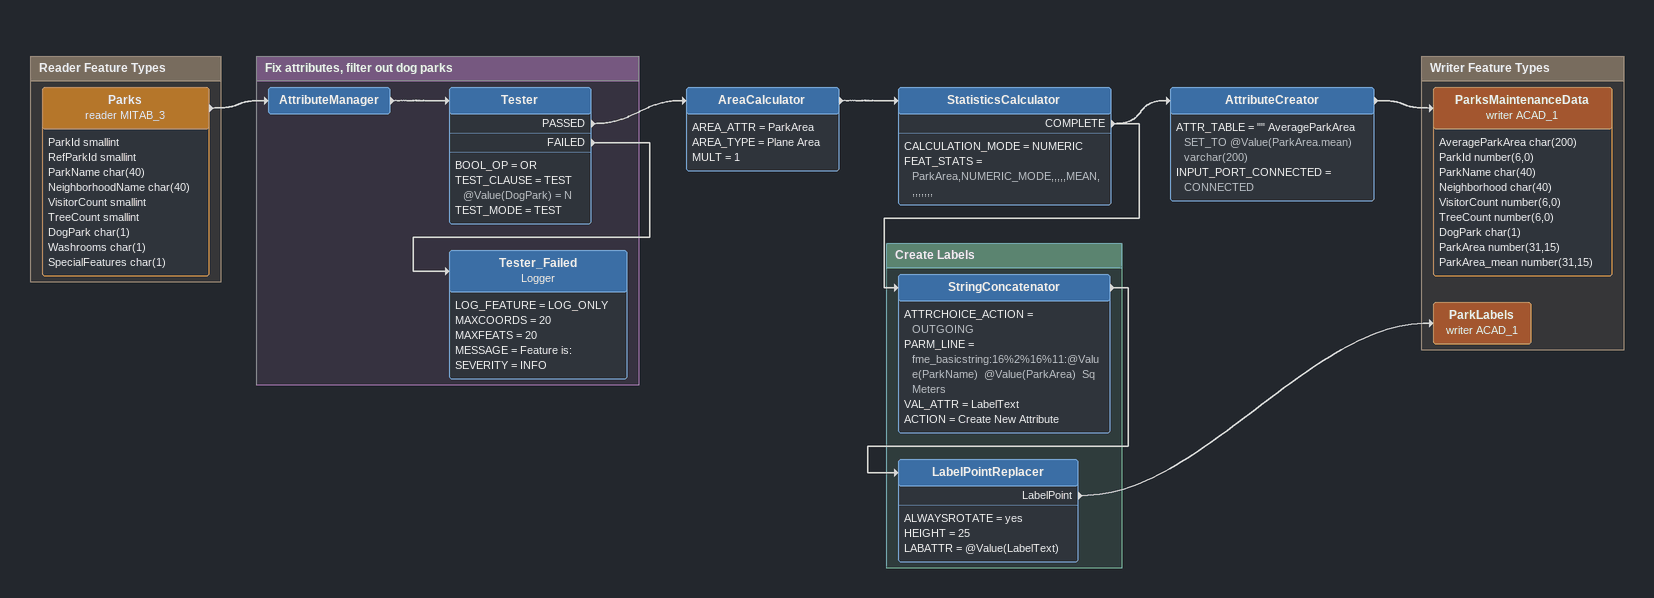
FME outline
AreaCalculator
    AREA_ATTR = ParkArea
    AREA_TYPE = Plane Area
    MULT = 1
    -> StatisticsCalculator
StatisticsCalculator
    CALCULATION_MODE = NUMERIC
    FEAT_STATS = ParkArea,NUMERIC_MODE,,,,,MEAN,,,,,,,,
    COMPLETE -> AttributeCreator
    COMPLETE -> StringConcatenator
AttributeCreator
    ATTR_TABLE = "" AverageParkArea SET_TO @Value(ParkArea.mean) varchar(200)
    INPUT_PORT_CONNECTED = CONNECTED
    -> ParksMaintenanceData (writer ACAD_1)

Bookmark: Reader Feature Types
Parks (reader MITAB_3)
    attributes: ParkId smallint, RefParkId smallint, ParkName char(40), NeighborhoodName char(40), VisitorCount smallint, TreeCount smallint, DogPark char(1), Washrooms char(1), SpecialFeatures char(1)
    -> AttributeManager

Bookmark: Fix attributes, filter out dog parks
AttributeManager
    -> Tester
Tester
    BOOL_OP = OR
    TEST_CLAUSE = TEST @Value(DogPark) = N
    TEST_MODE = TEST
    PASSED -> AreaCalculator
    FAILED -> Tester_Failed
Tester_Failed: Logger
    LOG_FEATURE = LOG_ONLY
    MAXCOORDS = 20
    MAXFEATS = 20
    MESSAGE = Feature is:
    SEVERITY = INFO

Bookmark: Writer Feature Types
ParksMaintenanceData (writer ACAD_1)
    attributes: AverageParkArea char(200), ParkId number(6,0), ParkName char(40), Neighborhood char(40), VisitorCount number(6,0), TreeCount number(6,0), DogPark char(1), ParkArea number(31,15), ParkArea_mean number(31,15)
ParkLabels (writer ACAD_1)

Bookmark: Create Labels
StringConcatenator
    ATTRCHOICE_ACTION = OUTGOING
    PARM_LINE = fme_basicstring:16%2%16%11:@Value(ParkName)  @Value(ParkArea)  Sq Meters
    VAL_ATTR = LabelText
    ACTION = Create New Attribute
    -> LabelPointReplacer
LabelPointReplacer
    ALWAYSROTATE = yes
    HEIGHT = 25
    LABATTR = @Value(LabelText)
    LabelPoint -> ParkLabels (writer ACAD_1)
